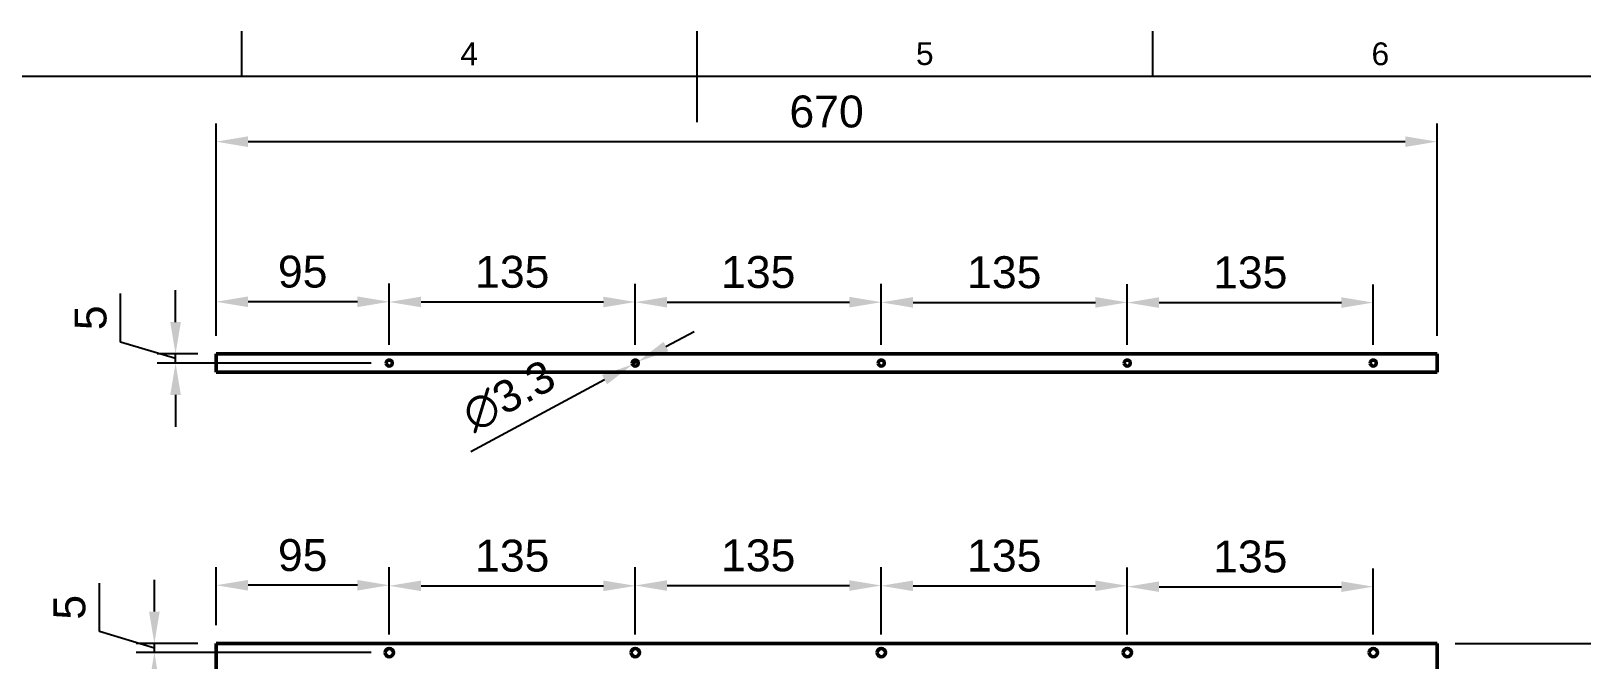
# Model space of a CAD drawing. Header units: millimetres. Extents: x 0 to 420, y 0 to 297.
# Drawn here: x 141.9 to 312.1, y 223 to 292 of the extents above; entities that cross this region are included whole.
import ezdxf
from ezdxf.enums import TextEntityAlignment as Align

# ---------------------------------------------------------------- set-up
doc = ezdxf.new("R2010")
doc.units = ezdxf.units.MM
doc.header["$LTSCALE"] = 0.75
for name, color, linetype, lineweight in [('Border', 7, 'Continuous', 25), ('Dimensions', 7, 'Continuous', 25), ('Visible', 7, 'Continuous', 50)]:
    doc.layers.add(name, color=color, linetype=linetype, lineweight=lineweight)
doc.styles.add('FusionTitle', font='arial.ttf')
doc.styles.get("Standard").update_dxf_attribs({"font": 'arial.ttf'})
doc.dimstyles.new('ISO-25', dxfattribs={"dimtxt": 3.5, "dimasz": 3.5, "dimexe": 2, "dimexo": 2, "dimgap": 1.5, "dimtad": 1, "dimzin": 12, "dimdsep": 46, "dimtxsty": 'Standard', "dimcen": 0, "dimclrd": 256, "dimclre": 256, "dimclrt": 256, "dimazin": 3, "dimtp": 0.1, "dimtm": 0.1, "dimtfac": 0.714, "dimtmove": 1, "dimatfit": 3, "dimfxl": 1, "dimtzin": 12, "dimarcsym": 0})

# ---------------------------------------------------------------- blocks, each defined once
blk = doc.blocks.new('ISO_A3_SHEET')
at = {"layer": 'Border'}
for p, q in [((165, 292), (165, 287)), ((215, 292), (215, 282)), ((265, 292), (265, 287)), ((410, 287), (20, 287))]:
    blk.add_line(p, q, dxfattribs=at)
at = {"layer": 'Border', "style": 'FusionTitle'}
for s, p in [('4', (190, 289.5)), ('5', (240, 289.5)), ('6', (290, 289.5))]:
    blk.add_text(s, height=2.5, dxfattribs=at).set_placement(p, align=Align.MIDDLE)
blk = doc.blocks.new('*D53')
at = {"layer": 'Defpoints', "color": 0, "transparency": 16777216}
for p in [(296.225569, 279.85686), (162.225569, 256.556759), (296.225569, 256.556759)]:
    blk.add_point(p, dxfattribs=at)
at = {"layer": 'Dimensions', "lineweight": -2, "transparency": 16777216}
for p, q in [((162.225569, 258.556759), (162.225569, 281.85686)), ((296.225569, 258.556759), (296.225569, 281.85686)), ((165.725569, 279.85686), (292.725569, 279.85686))]:
    blk.add_line(p, q, dxfattribs=at)
at = {"layer": 'Dimensions', "transparency": 16777216}
for points in [[(165.725569, 280.440193), (165.725569, 279.273527), (162.225569, 279.85686)], [(292.725569, 280.440193), (292.725569, 279.273527), (296.225569, 279.85686)]]:
    blk.add_solid(points, dxfattribs=at)
at = {"layer": 'Dimensions', "transparency": 16777216, "insert": (229.225569, 283.143865), "char_height": 3.5, "attachment_point": 5}
blk.add_mtext('670', dxfattribs=at)
blk = doc.blocks.new('*D54')
at = {"layer": 'Defpoints', "color": 0, "transparency": 16777216}
for p in [(162.225569, 262.284014), (162.225569, 256.556759), (181.225569, 255.556759)]:
    blk.add_point(p, dxfattribs=at)
at = {"layer": 'Dimensions', "lineweight": -2, "transparency": 16777216}
for p, q in [((162.225569, 258.556759), (162.225569, 264.284014)), ((181.225569, 257.556759), (181.225569, 264.284014)), ((177.725569, 262.284014), (165.725569, 262.284014))]:
    blk.add_line(p, q, dxfattribs=at)
at = {"layer": 'Dimensions', "transparency": 16777216}
for points in [[(165.725569, 262.867347), (165.725569, 261.70068), (162.225569, 262.284014)], [(177.725569, 262.867347), (177.725569, 261.70068), (181.225569, 262.284014)]]:
    blk.add_solid(points, dxfattribs=at)
at = {"layer": 'Dimensions', "transparency": 16777216, "insert": (171.725569, 265.571019), "char_height": 3.5, "attachment_point": 5}
blk.add_mtext('95', dxfattribs=at)
blk = doc.blocks.new('*D55')
at = {"layer": 'Defpoints', "color": 0, "transparency": 16777216}
for p in [(157.772158, 256.556759), (162.225569, 256.556759), (181.225569, 255.556759)]:
    blk.add_point(p, dxfattribs=at)
at = {"layer": 'Dimensions', "lineweight": -2, "transparency": 16777216}
for p, q in [((151.742315, 257.865712), (151.742315, 263.186312)), ((157.772158, 260.056759), (157.772158, 263.556759)), ((157.772158, 256.056759), (151.742315, 257.865712)), ((160.225569, 256.556759), (155.772158, 256.556759)), ((179.225569, 255.556759), (155.772158, 255.556759)), ((157.772158, 255.556759), (157.772158, 256.556759)), ((157.772158, 255.556759), (157.772158, 256.556759)), ((157.772158, 252.056759), (157.772158, 248.556759))]:
    blk.add_line(p, q, dxfattribs=at)
at = {"layer": 'Dimensions', "transparency": 16777216}
for points in [[(157.188825, 260.056759), (158.355492, 260.056759), (157.772158, 256.556759)], [(157.188825, 252.056759), (158.355492, 252.056759), (157.772158, 255.556759)]]:
    blk.add_solid(points, dxfattribs=at)
at = {"layer": 'Dimensions', "transparency": 16777216, "insert": (148.462472, 260.526012), "char_height": 3.5, "attachment_point": 5, "rotation": 90}
blk.add_mtext('5', dxfattribs=at)
blk = doc.blocks.new('*D56')
at = {"layer": 'Defpoints', "color": 0, "transparency": 16777216}
for p in [(208.225569, 262.261436), (181.225569, 255.556759), (208.225569, 255.556759)]:
    blk.add_point(p, dxfattribs=at)
at = {"layer": 'Dimensions', "lineweight": -2, "transparency": 16777216}
for p, q in [((181.225569, 257.556759), (181.225569, 264.261436)), ((208.225569, 257.556759), (208.225569, 264.261436)), ((184.725569, 262.261436), (204.725569, 262.261436))]:
    blk.add_line(p, q, dxfattribs=at)
at = {"layer": 'Dimensions', "transparency": 16777216}
for points in [[(184.725569, 262.84477), (184.725569, 261.678103), (181.225569, 262.261436)], [(204.725569, 262.84477), (204.725569, 261.678103), (208.225569, 262.261436)]]:
    blk.add_solid(points, dxfattribs=at)
at = {"layer": 'Dimensions', "transparency": 16777216, "insert": (194.725569, 265.549635), "char_height": 3.5, "attachment_point": 5}
blk.add_mtext('135', dxfattribs=at)
blk = doc.blocks.new('*D57')
at = {"layer": 'Defpoints', "color": 0, "transparency": 16777216}
for p in [(207.934944, 255.400434), (208.516193, 255.713084)]:
    blk.add_point(p, dxfattribs=at)
at = {"layer": 'Dimensions', "lineweight": -2, "transparency": 16777216}
for p, q in [((211.598574, 257.371072), (214.680955, 259.029061)), ((208.516193, 255.713084), (207.934944, 255.400434)), ((190.162743, 245.840906), (204.852563, 253.742446))]:
    blk.add_line(p, q, dxfattribs=at)
at = {"layer": 'Dimensions', "transparency": 16777216}
for points in [[(211.322243, 257.884803), (211.874906, 256.857342), (208.516193, 255.713084)], [(204.576232, 254.256176), (205.128894, 253.228715), (207.934944, 255.400434)]]:
    blk.add_solid(points, dxfattribs=at)
at = {"layer": 'Dimensions', "transparency": 16777216, "insert": (194.363002, 251.943688), "char_height": 3.5, "attachment_point": 5, "rotation": 28.27546615}
blk.add_mtext('∅3.3', dxfattribs=at)
blk = doc.blocks.new('*D58')
at = {"layer": 'Defpoints', "color": 0, "transparency": 16777216}
for p in [(235.225569, 262.240119), (208.225569, 255.556759), (235.225569, 255.556759)]:
    blk.add_point(p, dxfattribs=at)
at = {"layer": 'Dimensions', "lineweight": -2, "transparency": 16777216}
for p, q in [((208.225569, 257.556759), (208.225569, 264.240119)), ((235.225569, 257.556759), (235.225569, 264.240119)), ((211.725569, 262.240119), (231.725569, 262.240119))]:
    blk.add_line(p, q, dxfattribs=at)
at = {"layer": 'Dimensions', "transparency": 16777216}
for points in [[(211.725569, 262.823453), (211.725569, 261.656786), (208.225569, 262.240119)], [(231.725569, 262.823453), (231.725569, 261.656786), (235.225569, 262.240119)]]:
    blk.add_solid(points, dxfattribs=at)
at = {"layer": 'Dimensions', "transparency": 16777216, "insert": (221.725569, 265.528319), "char_height": 3.5, "attachment_point": 5}
blk.add_mtext('135', dxfattribs=at)
blk = doc.blocks.new('*D59')
at = {"layer": 'Defpoints', "color": 0, "transparency": 16777216}
for p in [(262.225569, 262.218948), (235.225569, 255.556759), (262.225569, 255.556759)]:
    blk.add_point(p, dxfattribs=at)
at = {"layer": 'Dimensions', "lineweight": -2, "transparency": 16777216}
for p, q in [((235.225569, 257.556759), (235.225569, 264.218948)), ((262.225569, 257.556759), (262.225569, 264.218948)), ((238.725569, 262.218948), (258.725569, 262.218948))]:
    blk.add_line(p, q, dxfattribs=at)
at = {"layer": 'Dimensions', "transparency": 16777216}
for points in [[(238.725569, 262.802281), (238.725569, 261.635614), (235.225569, 262.218948)], [(258.725569, 262.802281), (258.725569, 261.635614), (262.225569, 262.218948)]]:
    blk.add_solid(points, dxfattribs=at)
at = {"layer": 'Dimensions', "transparency": 16777216, "insert": (248.725569, 265.507147), "char_height": 3.5, "attachment_point": 5}
blk.add_mtext('135', dxfattribs=at)
blk = doc.blocks.new('*D60')
at = {"layer": 'Defpoints', "color": 0, "transparency": 16777216}
for p in [(289.225569, 262.196809), (262.225569, 255.556759), (289.225569, 255.556759)]:
    blk.add_point(p, dxfattribs=at)
at = {"layer": 'Dimensions', "lineweight": -2, "transparency": 16777216}
for p, q in [((262.225569, 257.556759), (262.225569, 264.196809)), ((289.225569, 257.556759), (289.225569, 264.196809)), ((265.725569, 262.196809), (285.725569, 262.196809))]:
    blk.add_line(p, q, dxfattribs=at)
at = {"layer": 'Dimensions', "transparency": 16777216}
for points in [[(265.725569, 262.780143), (265.725569, 261.613476), (262.225569, 262.196809)], [(285.725569, 262.780143), (285.725569, 261.613476), (289.225569, 262.196809)]]:
    blk.add_solid(points, dxfattribs=at)
at = {"layer": 'Dimensions', "transparency": 16777216, "insert": (275.725569, 265.485009), "char_height": 3.5, "attachment_point": 5}
blk.add_mtext('135', dxfattribs=at)
blk = doc.blocks.new('*D61')
at = {"layer": 'Defpoints', "color": 0, "transparency": 16777216}
for p in [(162.225569, 231.173394), (162.225569, 224.783863), (181.225569, 223.783863)]:
    blk.add_point(p, dxfattribs=at)
at = {"layer": 'Dimensions', "lineweight": -2, "transparency": 16777216}
for p, q in [((162.225569, 226.783863), (162.225569, 233.173394)), ((181.225569, 225.783863), (181.225569, 233.173394)), ((177.725569, 231.173394), (165.725569, 231.173394))]:
    blk.add_line(p, q, dxfattribs=at)
at = {"layer": 'Dimensions', "transparency": 16777216}
for points in [[(165.725569, 231.756727), (165.725569, 230.590061), (162.225569, 231.173394)], [(177.725569, 231.756727), (177.725569, 230.590061), (181.225569, 231.173394)]]:
    blk.add_solid(points, dxfattribs=at)
at = {"layer": 'Dimensions', "transparency": 16777216, "insert": (171.725569, 234.4604), "char_height": 3.5, "attachment_point": 5}
blk.add_mtext('95', dxfattribs=at)
blk = doc.blocks.new('*D62')
at = {"layer": 'Defpoints', "color": 0, "transparency": 16777216}
for p in [(155.448227, 224.783863), (162.225569, 224.783863), (181.225569, 223.783863)]:
    blk.add_point(p, dxfattribs=at)
at = {"layer": 'Dimensions', "lineweight": -2, "transparency": 16777216}
for p, q in [((155.448227, 228.283863), (155.448227, 231.783863)), ((149.418384, 226.092816), (149.418384, 231.413416)), ((155.448227, 224.283863), (149.418384, 226.092816)), ((160.225569, 224.783863), (153.448227, 224.783863)), ((155.448227, 223.783863), (155.448227, 224.783863)), ((155.448227, 223.783863), (155.448227, 224.783863)), ((179.225569, 223.783863), (153.448227, 223.783863)), ((155.448227, 220.283863), (155.448227, 216.783863))]:
    blk.add_line(p, q, dxfattribs=at)
at = {"layer": 'Dimensions', "transparency": 16777216}
for points in [[(154.864894, 228.283863), (156.03156, 228.283863), (155.448227, 224.783863)], [(154.864894, 220.283863), (156.03156, 220.283863), (155.448227, 223.783863)]]:
    blk.add_solid(points, dxfattribs=at)
at = {"layer": 'Dimensions', "transparency": 16777216, "insert": (146.138541, 228.753116), "char_height": 3.5, "attachment_point": 5, "rotation": 90}
blk.add_mtext('5', dxfattribs=at)
blk = doc.blocks.new('*D63')
at = {"layer": 'Defpoints', "color": 0, "transparency": 16777216}
for p in [(208.225569, 231.110512), (181.225569, 223.783863), (208.225569, 223.783863)]:
    blk.add_point(p, dxfattribs=at)
at = {"layer": 'Dimensions', "lineweight": -2, "transparency": 16777216}
for p, q in [((181.225569, 225.783863), (181.225569, 233.110512)), ((208.225569, 225.783863), (208.225569, 233.110512)), ((184.725569, 231.110512), (204.725569, 231.110512))]:
    blk.add_line(p, q, dxfattribs=at)
at = {"layer": 'Dimensions', "transparency": 16777216}
for points in [[(184.725569, 231.693845), (184.725569, 230.527178), (181.225569, 231.110512)], [(204.725569, 231.693845), (204.725569, 230.527178), (208.225569, 231.110512)]]:
    blk.add_solid(points, dxfattribs=at)
at = {"layer": 'Dimensions', "transparency": 16777216, "insert": (194.725569, 234.398711), "char_height": 3.5, "attachment_point": 5}
blk.add_mtext('135', dxfattribs=at)
blk = doc.blocks.new('*D64')
at = {"layer": 'Defpoints', "color": 0, "transparency": 16777216}
for p in [(235.225569, 231.143741), (208.225569, 223.783863), (235.225569, 223.783863)]:
    blk.add_point(p, dxfattribs=at)
at = {"layer": 'Dimensions', "lineweight": -2, "transparency": 16777216}
for p, q in [((208.225569, 225.783863), (208.225569, 233.143741)), ((235.225569, 225.783863), (235.225569, 233.143741)), ((211.725569, 231.143741), (231.725569, 231.143741))]:
    blk.add_line(p, q, dxfattribs=at)
at = {"layer": 'Dimensions', "transparency": 16777216}
for points in [[(211.725569, 231.727074), (211.725569, 230.560408), (208.225569, 231.143741)], [(231.725569, 231.727074), (231.725569, 230.560408), (235.225569, 231.143741)]]:
    blk.add_solid(points, dxfattribs=at)
at = {"layer": 'Dimensions', "transparency": 16777216, "insert": (221.725569, 234.43194), "char_height": 3.5, "attachment_point": 5}
blk.add_mtext('135', dxfattribs=at)
blk = doc.blocks.new('*D65')
at = {"layer": 'Defpoints', "color": 0, "transparency": 16777216}
for p in [(262.225569, 231.11251), (235.225569, 223.783863), (262.225569, 223.783863)]:
    blk.add_point(p, dxfattribs=at)
at = {"layer": 'Dimensions', "lineweight": -2, "transparency": 16777216}
for p, q in [((235.225569, 225.783863), (235.225569, 233.11251)), ((262.225569, 225.783863), (262.225569, 233.11251)), ((238.725569, 231.11251), (258.725569, 231.11251))]:
    blk.add_line(p, q, dxfattribs=at)
at = {"layer": 'Dimensions', "transparency": 16777216}
for points in [[(238.725569, 231.695843), (238.725569, 230.529177), (235.225569, 231.11251)], [(258.725569, 231.695843), (258.725569, 230.529177), (262.225569, 231.11251)]]:
    blk.add_solid(points, dxfattribs=at)
at = {"layer": 'Dimensions', "transparency": 16777216, "insert": (248.725569, 234.400709), "char_height": 3.5, "attachment_point": 5}
blk.add_mtext('135', dxfattribs=at)
blk = doc.blocks.new('*D66')
at = {"layer": 'Defpoints', "color": 0, "transparency": 16777216}
for p in [(289.225569, 231.016608), (262.225569, 223.783863), (289.225569, 223.783863)]:
    blk.add_point(p, dxfattribs=at)
at = {"layer": 'Dimensions', "lineweight": -2, "transparency": 16777216}
for p, q in [((262.225569, 225.783863), (262.225569, 233.016608)), ((289.225569, 225.783863), (289.225569, 233.016608)), ((265.725569, 231.016608), (285.725569, 231.016608))]:
    blk.add_line(p, q, dxfattribs=at)
at = {"layer": 'Dimensions', "transparency": 16777216}
for points in [[(265.725569, 231.599941), (265.725569, 230.433275), (262.225569, 231.016608)], [(285.725569, 231.599941), (285.725569, 230.433275), (289.225569, 231.016608)]]:
    blk.add_solid(points, dxfattribs=at)
at = {"layer": 'Dimensions', "transparency": 16777216, "insert": (275.725569, 234.304807), "char_height": 3.5, "attachment_point": 5}
blk.add_mtext('135', dxfattribs=at)
blk = doc.blocks.new('*D78')
at = {"layer": 'Defpoints', "color": 0, "transparency": 16777216}
for p in [(296.225569, 224.783863), (338.863555, 224.783863), (294.725569, 198.783863)]:
    blk.add_point(p, dxfattribs=at)
at = {"layer": 'Dimensions', "lineweight": -2, "transparency": 16777216}
for p, q in [((298.225569, 224.783863), (340.863555, 224.783863)), ((338.863555, 202.283863), (338.863555, 221.283863)), ((296.725569, 198.783863), (340.863555, 198.783863))]:
    blk.add_line(p, q, dxfattribs=at)
at = {"layer": 'Dimensions', "transparency": 16777216}
for points in [[(338.280221, 221.283863), (339.446888, 221.283863), (338.863555, 224.783863)], [(338.280221, 202.283863), (339.446888, 202.283863), (338.863555, 198.783863)]]:
    blk.add_solid(points, dxfattribs=at)
at = {"layer": 'Dimensions', "transparency": 16777216, "insert": (335.575355, 211.783863), "char_height": 3.5, "attachment_point": 5, "rotation": 90}
blk.add_mtext('130', dxfattribs=at)

msp = doc.modelspace()

# ---------------------------------------------------------------- linework, layer by layer
at = {"layer": 'Visible', "extrusion": (0, 2.967e-13, -1)}
for p, q in [((162.225569, 256.556759, 59), (296.225569, 256.556759, 59)), ((162.225569, 254.556759, 59), (162.225569, 256.556759, 59)), ((296.225569, 254.556759, 59), (296.225569, 256.556759, 59)), ((296.225569, 254.556759, 59), (162.225569, 254.556759, 59))]:
    msp.add_line(p, q, dxfattribs=at)
at = {"layer": 'Visible', "extrusion": (0, 1, 0)}
for p, q in [((162.225569, 224.783863, 1), (162.225569, 106.783863, 1)), ((296.225569, 224.783863, 1), (162.225569, 224.783863, 1)), ((296.225569, 106.783863, 1), (296.225569, 224.783863, 1))]:
    msp.add_line(p, q, dxfattribs=at)
at = {"layer": 'Visible', "extrusion": (0, 2.967e-13, -1)}
for centre in [(-181.225569, 255.556759, -59), (-208.225569, 255.556759, -59), (-235.225569, 255.556759, -59), (-262.225569, 255.556759, -59), (-289.225569, 255.556759, -59)]:
    msp.add_circle(centre, 0.33, dxfattribs=at)
at = {"layer": 'Visible', "extrusion": (2.969e-13, 1e-15, -1)}
for centre in [(-181.225569, 223.783863, -1), (-208.225569, 223.783863, -1), (-235.225569, 223.783863, -1), (-262.225569, 223.783863, -1), (-289.225569, 223.783863, -1)]:
    msp.add_circle(centre, 0.45, dxfattribs=at)

# ---------------------------------------------------------------- block references
at = {"layer": 'Border'}
msp.add_blockref('ISO_A3_SHEET', (0, 0), dxfattribs=at)

# ---------------------------------------------------------------- dimensions: what is measured, and where the dimension line sits
at = {"layer": 'Dimensions'}
for p1, p2, distance, picture, middle in [((162.225569, 256.556759), (296.225569, 256.556759), 23.300101, '*D53', (229.225569, 283.143865)), ((181.225569, 255.556759), (208.225569, 255.556759), 6.704677, '*D56', (194.725569, 265.549635)), ((208.225569, 255.556759), (235.225569, 255.556759), 6.68336, '*D58', (221.725569, 265.528319)), ((235.225569, 255.556759), (262.225569, 255.556759), 6.662189, '*D59', (248.725569, 265.507147)), ((262.225569, 255.556759), (289.225569, 255.556759), 6.64005, '*D60', (275.725569, 265.485009)), ((181.225569, 223.783863), (208.225569, 223.783863), 7.326649, '*D63', (194.725569, 234.398711)), ((208.225569, 223.783863), (235.225569, 223.783863), 7.359878, '*D64', (221.725569, 234.43194)), ((235.225569, 223.783863), (262.225569, 223.783863), 7.328647, '*D65', (248.725569, 234.400709)), ((262.225569, 223.783863), (289.225569, 223.783863), 7.232745, '*D66', (275.725569, 234.304807))]:
    dim = msp.add_aligned_dim(p1=p1, p2=p2, distance=distance, dimstyle='ISO-25', override={"dimlfac": 5, "dimclrd": 256, "dimclre": 256}, dxfattribs=at)
    dim.commit()
    dim.dimension.update_dxf_attribs({"geometry": picture, "text_midpoint": middle})
for base, p1, p2, angle, picture, middle in [((162.225569, 262.284014), (181.225569, 255.556759), (162.225569, 256.556759), 180, '*D54', (171.725569, 265.571019)), ((157.772158, 256.556759), (181.225569, 255.556759), (162.225569, 256.556759), 90, '*D55', (148.462472, 259.365712)), ((155.448227, 224.783863), (181.225569, 223.783863), (162.225569, 224.783863), 270, '*D62', (146.138541, 227.592816)), ((338.863555, 224.783863), (294.725569, 198.783863), (296.225569, 224.783863), 270, '*D78', (335.575355, 211.783863))]:
    dim = msp.add_linear_dim(base=base, p1=p1, p2=p2, angle=angle, dimstyle='ISO-25', override={"dimlfac": 5, "dimclrd": 256, "dimclre": 256}, dxfattribs=at)
    dim.commit()
    dim.dimension.update_dxf_attribs({"geometry": picture, "text_midpoint": middle})
dim = msp.add_diameter_dim_2p(p1=(208.516193, 255.713084), p2=(207.934944, 255.400434), dimstyle='ISO-25', override={"dimlfac": 5, "dimclrd": 256, "dimclre": 256}, dxfattribs=at)
dim.commit()
dim.dimension.update_dxf_attribs({"geometry": '*D57', "text_midpoint": (194.363002, 251.943688)})
dim = msp.add_linear_dim(base=(162.225569, 231.173394), p1=(181.225569, 223.783863), p2=(162.225569, 224.783863), dimstyle='ISO-25', override={"dimlfac": 5, "dimclrd": 256, "dimclre": 256}, dxfattribs=at)
dim.commit()
dim.dimension.update_dxf_attribs({"geometry": '*D61', "text_midpoint": (171.725569, 234.4604)})

doc.saveas('drawing.dxf')
